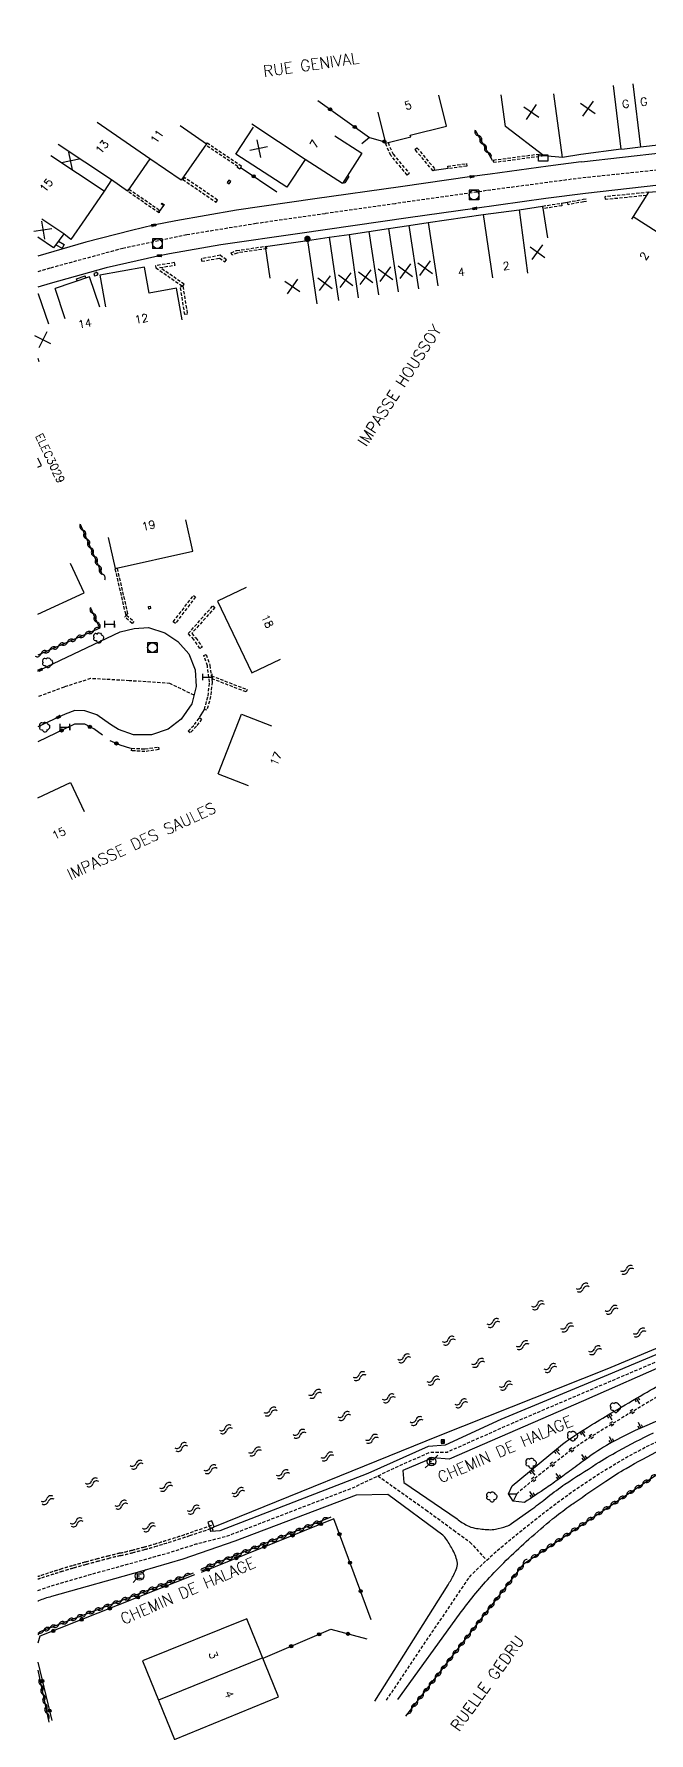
# Model space of a CAD drawing. Header units: millimetres. Extents: x 119599 to 135000, y 124063 to 131000.
# Drawn here: x 133999.4 to 134095.6, y 130214.2 to 130479.6 of the extents above; entities that cross this region are included whole.
import ezdxf
from ezdxf.enums import TextEntityAlignment as Align

# ---------------------------------------------------------------- set-up
doc = ezdxf.new("R2010")
doc.units = ezdxf.units.MM
doc.linetypes.add('DASHED', pattern=[0.75, 0.5, -0.25])
doc.layers.get('0').update_dxf_attribs({"linetype": 'CONTINUOUS'})
for name, color, linetype in [('W0001', 6, 'DASHED'), ('W0008', 7, 'CONTINUOUS'), ('W0100', 7, 'CONTINUOUS'), ('W0105', 7, 'CONTINUOUS'), ('W0112', 1, 'DASHED'), ('W0211', 2, 'CONTINUOUS'), ('W0220', 5, 'DASHED'), ('W0300', 7, 'CONTINUOUS'), ('W0310', 3, 'CONTINUOUS'), ('W0322', 7, 'CONTINUOUS'), ('W0330', 7, 'CONTINUOUS'), ('W0400', 7, 'CONTINUOUS'), ('W0420', 7, 'CONTINUOUS'), ('W0471', 7, 'CONTINUOUS'), ('W0500', 5, 'DASHED'), ('W0515', 5, 'CONTINUOUS'), ('W0984', 7, 'CONTINUOUS'), ('W0989', 7, 'CONTINUOUS'), ('W0991', 7, 'CONTINUOUS'), ('W1102', 7, 'CONTINUOUS'), ('W1471', 7, 'CONTINUOUS'), ('W1473', 7, 'CONTINUOUS'), ('W1474', 7, 'CONTINUOUS')]:
    doc.layers.add(name, color=color, linetype=linetype)
doc.styles.get("Standard").update_dxf_attribs({"font": 'romans.shx', "width": 0.85})

# ---------------------------------------------------------------- blocks, each defined once
blk = doc.blocks.new('t220o')
at = {"color": 0, "linetype": 'Continuous'}
for p, q in [((-0.25, 0.25), (0.25, 0.25)), ((-0.25, -0.25), (0.25, -0.25))]:
    blk.add_line(p, q, dxfattribs=at)
blk = doc.blocks.new('t310o')
at = {"color": 0, "linetype": 'Continuous'}
for centre, start, end in [((-0.5, 0.38), 216.8699, 323.1304), ((0.5, -0.37), 36.8699, 143.1303)]:
    blk.add_arc(centre, 0.625, start, end, dxfattribs=at)
blk = doc.blocks.new('t322o')
at = {"color": 0, "linetype": 'Continuous'}
for radius in [0.25, 0.15]:
    blk.add_circle((0, 0), radius, dxfattribs=at)
blk = doc.blocks.new('t500o')
at = {"color": 0, "linetype": 'Continuous'}
for centre, start, end in [((-0.5, 0.625), 216.8699, 323.1301), ((0.5, -0.125), 36.8699, 143.1301), ((0.5, -0.625), 36.8699, 143.1301), ((-0.5, 0.125), 216.8699, 323.1301)]:
    blk.add_arc(centre, 0.625, start, end, dxfattribs=at)
blk = doc.blocks.new('t211o')
at = {"color": 0, "linetype": 'Continuous'}
for p, q in [((-0.29, 0.5), (-0.29, 0)), ((0, 1), (0, 0)), ((0.29, 0.5), (0.29, 0))]:
    blk.add_line(p, q, dxfattribs=at)
blk = doc.blocks.new('T471')
for p, q in [((-0.333334, 0.333334), (-0.333334, -0.333334)), ((-0.333334, 0.333334), (0.333334, 0.333334)), ((-0.333334, 0), (0, 0)), ((0.500001, 0.500001), (1.000002, 1.000002)), ((-0.500001, -0.500001), (-1.000002, -1.000002)), ((-0.333334, -0.333334), (0.333334, -0.333334))]:
    blk.add_line(p, q)
blk.add_ellipse((0, 0), major_axis=(0.471405, 0.471405), ratio=1, start_param=5.4977871438, end_param=11.780972451)
blk = doc.blocks.new('T300')
for p, q in [((-0.8, 0.51), (-0.86, 0.34)), ((-0.86, 0.34), (-0.86, 0.17)), ((-0.86, 0.17), (-0.74, 0.06)), ((-0.69, 0.63), (-0.8, 0.51)), ((-0.8, -0.06), (-0.74, 0.06)), ((-0.74, 0.06), (-0.69, 0.11)), ((-0.57, 0.69), (-0.69, 0.63)), ((-0.46, 0.69), (-0.57, 0.69)), ((-0.29, 0.63), (-0.46, 0.69)), ((-0.29, 0.63), (-0.17, 0.74)), ((-0.23, 0.57), (-0.29, 0.63)), ((-0.17, 0.74), (-0.06, 0.8)), ((-0.06, 0.8), (0.06, 0.8)), ((0.06, 0.8), (0.23, 0.74)), ((0.23, 0.74), (0.34, 0.63)), ((0.34, 0.63), (0.4, 0.51)), ((0.46, 0.46), (0.34, 0.46)), ((0.4, 0.51), (0.4, 0.46)), ((0.57, 0.4), (0.46, 0.46)), ((0.57, 0.4), (0.69, 0.29)), ((0.69, 0.29), (0.74, 0.17)), ((0.74, 0.06), (0.69, -0.17)), ((0.74, 0.17), (0.74, 0.06)), ((-0.8, -0.17), (-0.8, -0.06)), ((-0.8, -0.23), (-0.8, -0.17)), ((-0.74, -0.34), (-0.8, -0.23)), ((-0.69, -0.4), (-0.74, -0.34)), ((-0.51, -0.46), (-0.69, -0.4)), ((-0.4, -0.46), (-0.51, -0.46)), ((-0.4, -0.46), (-0.34, -0.46)), ((-0.34, -0.46), (-0.34, -0.4)), ((-0.34, -0.51), (-0.34, -0.46)), ((-0.29, -0.63), (-0.34, -0.51)), ((-0.17, -0.74), (-0.29, -0.63)), ((-0.06, -0.8), (-0.17, -0.74)), ((0.06, -0.8), (-0.06, -0.8)), ((0.17, -0.74), (0.06, -0.8)), ((0.23, -0.69), (0.17, -0.74)), ((0.29, -0.46), (0.23, -0.46)), ((0.29, -0.63), (0.23, -0.69)), ((0.46, -0.4), (0.29, -0.46)), ((0.34, -0.51), (0.29, -0.63)), ((0.34, -0.51), (0.34, -0.46)), ((0.57, -0.34), (0.46, -0.4)), ((0.63, -0.29), (0.57, -0.34)), ((0.69, -0.17), (0.63, -0.29))]:
    blk.add_line(p, q)
blk = doc.blocks.new('t330o')
at = {"color": 0, "linetype": 'Continuous'}
for p, q in [((0.25, -0.25), (-0.25, 0.25)), ((-0.25, -0.25), (0.25, 0.25)), ((-0.25, 0.25), (-0.25, -0.25)), ((0.25, 0.25), (-0.25, 0.25)), ((0.25, -0.25), (0.25, 0.25)), ((-0.25, -0.25), (0.25, -0.25)), ((-0.25, -0.25), (-0.25, -0.25))]:
    blk.add_line(p, q, dxfattribs=at)
blk = doc.blocks.new('t991o')
at = {"color": 0, "linetype": 'Continuous'}
for p, q in [((-1, 1), (1, -1)), ((-1, -1), (1, 1))]:
    blk.add_line(p, q, dxfattribs=at)
blk = doc.blocks.new('T400')
for p, q in [((-0.15, 0.3), (0.15, 0.3)), ((-0.15, -0.25), (-0.15, 0.3)), ((-0.15, 0.15), (0.15, 0.15)), ((-0.15, 0), (0.15, 0)), ((0.15, 0.3), (0.15, -0.25)), ((-0.15, -0.15), (0.15, -0.15)), ((-0.15, -0.25), (-0.15, -0.3)), ((-0.15, -0.3), (0.15, -0.3)), ((0.15, -0.3), (0.15, -0.25))]:
    blk.add_line(p, q)
blk = doc.blocks.new('T420')
for p, q in [((0.75, 0.75), (-0.75, 0.75)), ((-0.75, 0.75), (-0.75, -0.75)), ((0.75, 0.75), (0.75, -0.75)), ((0.75, -0.75), (-0.75, -0.75))]:
    blk.add_line(p, q)
blk.add_ellipse((0, 0), major_axis=(-0.53, 0.53), ratio=1, start_param=3.926991, end_param=10.210176)
blk = doc.blocks.new('T1474')
at = {"color": 0, "linetype": 'Continuous', "flags": 128}
for points in [[(-0.75, -0.5), (-0.75, 0.5)], [(-0.75, 0), (0.75, 0)], [(0.75, 0), (0.75, -0.5), (0.75, 0.5)]]:
    blk.add_lwpolyline(points, dxfattribs=at)
blk = doc.blocks.new('T1471')
at = {"color": 0, "linetype": 'Continuous', "flags": 128}
blk.add_lwpolyline([(-0.75, -0.5), (-0.75, 0.5), (0.75, 0.5), (0.75, -0.5), (-0.75, -0.5)], dxfattribs=at)
blk = doc.blocks.new('T1473')
at = {"color": 0, "linetype": 'Continuous', "const_width": 0.5, "flags": 128}
blk.add_lwpolyline([(-0.25, 0, 1), (0.25, 0, 1)], format="xyb", close=True, dxfattribs=at)

msp = doc.modelspace()

# ---------------------------------------------------------------- linework, layer by layer
at = {"layer": 'W0001'}
for points in [[(134112.87, 130458.2), (134107.34, 130459.47), (134084.92, 130457.12)], [(134084.92, 130457.12), (134070.13, 130455.15), (134055.85, 130453.11), (134044.91, 130451.55), (134034.12, 130450), (134023.28, 130448.24), (134013.31, 130446.13), (134001.9, 130443.04), (134000, 130442.49)], [(134024.43, 130376.32), (134020.66, 130378.16), (134014.3, 130378.59), (134008.24, 130378.93), (134004.1, 130377.6), (134000, 130376.07)], [(134053.17, 130254.37), (134060.66, 130249.07), (134065.02, 130245.88), (134067.56, 130244.02), (134070.17, 130241.19)]]:
    msp.add_lwpolyline(points, dxfattribs=at)
at = {"layer": 'W0001', "flags": 128}
for points in [[(134000, 130236.46), (134001.8, 130237.1), (134007.98, 130238.9), (134020.49, 130242.37), (134024.75, 130243.73), (134029.67, 130245), (134049.33, 130252.55), (134056.71, 130256.05), (134061.42, 130258.1), (134064.01, 130258.1), (134074.36, 130262.69), (134089.65, 130269.21), (134099.15, 130273.26), (134112.54, 130278.65), (134138.39, 130290.18), (134148.36, 130294.6), (134160.3, 130299.98), (134162.76, 130301.09)], [(134054.49, 130219.31), (134059.3, 130226.48), (134065.06, 130234.98), (134067.72, 130238.88), (134071.67, 130242.6), (134076.18, 130246.29), (134080.57, 130249.73), (134084.06, 130252.26), (134088.06, 130254.9), (134091.99, 130257.26), (134095.81, 130259.28), (134100.41, 130261.4), (134106.38, 130264.05), (134113.17, 130266.85), (134124.29, 130271.54), (134157.32, 130285.83), (134175.95, 130293.73), (134187.53, 130298.7)]]:
    msp.add_lwpolyline(points, dxfattribs=at)
at = {"layer": 'W0008'}
for points in [[(134107.84, 130515.54), (134111.93, 130500.53), (134117.43, 130480.2), (134119.4, 130472.84), (134120.57, 130468.48, -0.069566), (134120.64, 130467.91, -0.040569), (134120.54, 130466.94, -0.050897), (134120.39, 130466.38, -0.027043), (134119.93, 130465.4, -0.053846), (134119.12, 130464.22, -0.100693), (134118.52, 130463.74, -0.042338), (134117.73, 130463.43, -0.045539), (134116.95, 130463.26), (134104.2, 130461.81), (134085.01, 130459.6)], [(134056.3, 130219.46), (134065.92, 130232.76, -0.030012), (134070.62, 130238.48, -0.025828), (134076.77, 130244.49, -0.009024), (134080.48, 130247.64, -0.013724), (134083.02, 130249.59, -0.007063), (134083.83, 130250.16, -0.00116), (134088.81, 130253.57, -0.019375), (134091.96, 130255.54, -0.011927), (134097.26, 130258.41, -0.002785), (134103.26, 130261.19, -0.007291), (134106.92, 130262.79, -0.000012), (134113.32, 130265.47, -0.000599), (134113.45, 130265.52), (134125.57, 130270.58), (134158.3, 130284.84), (134188.06, 130297.4)], [(134099.03, 130272.11), (134085.31, 130266.09), (134064.31, 130256.97), (134061.76, 130257.2), (134057.06, 130255.2), (134057.22, 130253.32), (134065.54, 130247.65, 0.051901), (134067.1, 130246.63, 0.076361), (134068.31, 130246.22, 0.029611), (134070.51, 130245.97, 0.062784), (134071.55, 130246.05, 0.034338), (134073.27, 130246.51, 0.070914), (134074.04, 130246.91), (134077.09, 130249.08, 0.014181), (134079.4, 130250.82, -0.012139), (134082.09, 130252.86, -0.01323), (134082.38, 130253.06, -0.0008), (134087.31, 130256.23, -0.017432), (134090.76, 130258.27, -0.011321), (134096.24, 130261.11, 0.016525)]]:
    msp.add_lwpolyline(points, format="xyb", dxfattribs=at)
for points in [[(134084.92, 130459.63), (134079.76, 130458.97), (134070.7, 130457.75), (134067.85, 130457.34), (134056.72, 130455.75), (134043.3, 130453.85), (134031.05, 130452.09), (134021.6, 130450.45), (134018.1, 130449.74), (134014.62, 130448.93), (134007.53, 130447.1), (134000, 130444.92)], [(134085.61, 130454.7), (134079.4, 130453.93), (134068.32, 130452.37), (134057.92, 130450.88), (134040.97, 130448.45), (134028.6, 130446.67), (134020.6, 130445.28), (134018.77, 130444.92), (134010.68, 130443.07), (134001.94, 130440.62), (134000, 130440.06)], [(134000, 130380.09), (134000.39, 130380.28), (134012.88, 130386.24), (134015.06, 130386.77), (134017.32, 130386.88), (134019.88, 130386.09), (134021.88, 130384.71), (134023.61, 130382.77), (134024.6, 130380.31), (134024.76, 130377.68), (134024.09, 130374.96), (134022.42, 130372.59), (134020.36, 130371.04), (134017.76, 130370.12), (134014.98, 130370.14), (134012.61, 130370.96), (134011.38, 130371.75), (134009.24, 130373.24), (134007.34, 130373.89), (134005.79, 130373.94), (134004.25, 130373.39), (134003.23, 130372.91), (134000, 130371.41)]]:
    msp.add_lwpolyline(points, dxfattribs=at)
at = {"layer": 'W0008', "flags": 128}
for points in [[(134098.49, 130441.36), (134106.43, 130453.88, 0.321103), (134106.42, 130453.97, -0.127347), (134106.35, 130454.14, -0.180481), (134106.41, 130454.48, 0.313407), (134106.4, 130454.69), (134105.23, 130456.16, 0.062106), (134105.03, 130456.35, 0.038834), (134104.65, 130456.6, 0.058315), (134104.23, 130456.76, 0.094344), (134103.95, 130456.78), (134092.49, 130455.47), (134085.61, 130454.7)], [(134052.68, 130219.16), (134064.15, 130237.36, 0.023216), (134065.03, 130238.92, 0.034351), (134065.5, 130240.03, 0.143886), (134065.55, 130241, 0.064982), (134064.78, 130242.98, 0.027248), (134063.75, 130244.65, 0.081767), (134063.29, 130245.13), (134054.7, 130251.47), (134049.79, 130251.38), (134030.81, 130244.17), (134022.68, 130241.37), (134016.27, 130239.51), (134002.14, 130235.51, 0.051371), (134000.11, 130234.83, 0.004707), (134000, 130234.78)]]:
    msp.add_lwpolyline(points, format="xyb", dxfattribs=at)
msp.add_lwpolyline([(134027.07, 130245.73), (134028.53, 130245.83), (134051.65, 130254.8), (134061.07, 130259.01), (134063.72, 130259.23), (134072.44, 130263.23), (134089.23, 130270.23), (134105.09, 130276.87), (134120.73, 130283.62), (134136.17, 130290.72), (134162.13, 130302.29)], dxfattribs=at)
msp.add_lwpolyline([(134026.95, 130246.13), (134027.55, 130246.35), (134027.19, 130247.35), (134026.59, 130247.13)], close=True, dxfattribs=at)
at = {"layer": 'W0100'}
for p, q in [((134073.1, 130465.15), (134072.41, 130470.1)), ((134017.38, 130439.13), (134016.66, 130443.18)), ((134004.29, 130435.14), (134002.69, 130439.88)), ((134021.67, 130439.9), (134017.38, 130439.13)), ((134022.55, 130434.98), (134021.67, 130439.9)), ((134000.56, 130412.2), (134000, 130413.38)), ((134000, 130411.93), (134000.56, 130412.2)), ((134028.21, 130364.05), (134032.87, 130362.23))]:
    msp.add_line(p, q, dxfattribs=at)
for points in [[(134053.15, 130467.41), (134054.36, 130462.56), (134058.29, 130463.54), (134058.21, 130463.83), (134063.87, 130465.21), (134062.69, 130470.07)], [(134022.24, 130465.32), (134026.35, 130462.48), (134022.42, 130456.78), (134017.51, 130460.14), (134014.01, 130455.07), (134011.52, 130456.82), (134010.36, 130455.07), (134007.38, 130450.74), (134005.18, 130447.51), (134004.08, 130448.39), (134002.46, 130446.21), (134000, 130447.89)], [(134096.86, 130467.28), (134097.45, 130462.31), (134094.21, 130461.93), (134091.29, 130461.57)], [(134046.43, 130463.71), (134050.64, 130461.01), (134047.61, 130456.29), (134041.78, 130460.03), (134038.91, 130455.69), (134030.98, 130460.87), (134033.72, 130465.06)], [(134091.2, 130461.64), (134084.89, 130460.81), (134082.01, 130460.31), (134079.13, 130460.57), (134073.1, 130465.15)], [(134092.84, 130450.68), (134095.53, 130454.9), (134095.53, 130454.9), (134099.01, 130455.21), (134104.22, 130455.2), (134104.21, 130454.98), (134105.13, 130453.83), (134105.34, 130453.72), (134100.58, 130446.27), (134097.9, 130442.08), (134097.9, 130442.08)], [(134036.31, 130441.46), (134035.58, 130446.41), (134042.18, 130447.38), (134045.57, 130447.88), (134048.67, 130448.32), (134051.77, 130448.78), (134054.83, 130449.24), (134057.99, 130449.72), (134061.02, 130450.18), (134069.63, 130451.45), (134075.25, 130452.18), (134078.91, 130452.74), (134079.66, 130447.79)], [(134009.67, 130436.96), (134008.07, 130441.7), (134002.69, 130439.88)], [(134016.66, 130443.18), (134009.69, 130441.94), (134010.57, 130437.01)], [(134001.71, 130434.27), (134000.09, 130439), (134000, 130438.97)], [(134010.98, 130400.98), (134012.08, 130396.1), (134024.22, 130398.85), (134023.12, 130403.72)], [(134000, 130388.97), (134007.24, 130392.34), (134005.12, 130396.88)], [(134032.57, 130393.16), (134028.07, 130391), (134033.44, 130379.8), (134037.95, 130381.97)], [(134028.21, 130364.05), (134031.86, 130373.36), (134036.51, 130371.54)], [(134000, 130360.29), (134005.1, 130362.69), (134007.23, 130358.17)], [(134021.36, 130213.2), (134037.65, 130219.83), (134032.68, 130232.03), (134016.38, 130225.48), (134021.36, 130213.2)]]:
    msp.add_lwpolyline(points, dxfattribs=at)
at = {"layer": 'W0105'}
for p, q in [((134048.63, 130457.35), (134047.98, 130456.35)), ((134048.39, 130457.51), (134048.63, 130457.35)), ((134064.14, 130458.59), (134061.95, 130458.29)), ((134047.75, 130456.5), (134047.98, 130456.35)), ((134019.63, 130452.84), (134018.99, 130451.87)), ((134081.87, 130453.2), (134082.82, 130453.35)), ((134002.82, 130446.7), (134003.78, 130446.16)), ((134003.23, 130447.25), (134004.11, 130446.75)), ((134004.11, 130446.75), (134003.78, 130446.16)), ((134006.03, 130441.38), (134007.39, 130441.83)), ((134006.14, 130441.05), (134006.03, 130441.38)), ((134007.5, 130441.51), (134007.39, 130441.83)), ((134025.3, 130372.83), (134026.05, 130374.12))]:
    msp.add_line(p, q, dxfattribs=at)
at = {"layer": 'W0112'}
for p, q in [((134055.19, 130460.65), (134054.35, 130462.56)), ((134054.75, 130462.65), (134055.53, 130460.86)), ((134031.27, 130458.91), (134026.23, 130462.29)), ((134057.75, 130457.59), (134055.19, 130460.65)), ((134058.96, 130461.59), (134059.27, 130461.85)), ((134061.79, 130458.25), (134058.96, 130461.59)), ((134071.21, 130459.93), (134078.68, 130460.91)), ((134071.27, 130459.53), (134071.21, 130459.93)), ((134079.13, 130460.57), (134071.27, 130459.53)), ((134064.14, 130458.59), (134064.08, 130458.98)), ((134067.06, 130458.99), (134064.14, 130458.59)), ((134018.97, 130451.66), (134014.01, 130455.06)), ((134022.66, 130456.89), (134027.88, 130453.36)), ((134030.19, 130456.57), (134029.86, 130456.8)), ((134029.92, 130456.2), (134030.19, 130456.57)), ((134019.63, 130452.84), (134019.3, 130453.07)), ((134019.73, 130452.99), (134019.63, 130452.84)), ((134027.88, 130453.36), (134028.1, 130453.69)), ((134078.91, 130452.74), (134081.86, 130453.2)), ((134081.86, 130453.2), (134081.93, 130452.8)), ((134082.81, 130453.35), (134085.28, 130453.81)), ((134085.28, 130453.81), (134085.72, 130453.87)), ((134085.78, 130453.47), (134085.34, 130453.41)), ((134018.99, 130451.87), (134018.97, 130451.66)), ((134028.52, 130445.05), (134025.54, 130444.5)), ((134029.48, 130444.33), (134028.52, 130445.05)), ((134030.22, 130445.45), (134031.06, 130445.8)), ((134031.06, 130445.8), (134035.69, 130446.47)), ((134009.06, 130442.31), (134008.75, 130442.23)), ((134009.14, 130442.4), (134009.06, 130442.31)), ((134018.44, 130443.09), (134022.67, 130440.21)), ((134022.67, 130440.21), (134023.38, 130435.84)), ((134023.38, 130435.84), (134022.98, 130435.78)), ((134012.06, 130396.06), (134013.7, 130388.96)), ((134024.66, 130391.68), (134021.5, 130387.55)), ((134013.6, 130388.55), (134013.86, 130388.85)), ((134014.76, 130387.54), (134013.6, 130388.55)), ((134013.7, 130388.96), (134014.08, 130389.05)), ((134017.37, 130389.79), (134017.28, 130390.18)), ((134017.63, 130389.85), (134017.37, 130389.79)), ((134023.51, 130385.95), (134027.38, 130390.31)), ((134021.5, 130387.55), (134021.18, 130387.8)), ((134026.51, 130380.92), (134025.95, 130382.54)), ((134027.11, 130379.38), (134032.72, 130377.21)), ((134032.58, 130376.83), (134027.16, 130378.92)), ((134032.72, 130377.21), (134032.58, 130376.83)), ((134024.48, 130371.74), (134025.29, 130372.83)), ((134023.5, 130370.72), (134024.48, 130371.74)), ((134014.68, 130368.06), (134016.73, 130367.93)), ((134016.73, 130367.93), (134018.84, 130368.23))]:
    msp.add_line(p, q, dxfattribs=at)
for points in [[(134026.35, 130462.48), (134026.45, 130462.63), (134031.8, 130459.05), (134031.72, 130458.9)], [(134055.53, 130460.86), (134058.05, 130457.85), (134057.75, 130457.59)], [(134059.27, 130461.85), (134062.09, 130458.5), (134061.79, 130458.25)], [(134028.1, 130453.69), (134022.88, 130457.22), (134022.66, 130456.89)], [(134031.58, 130458.51), (134031.19, 130458.76), (134031.27, 130458.91)], [(134031.72, 130458.9), (134031.8, 130458.85), (134031.58, 130458.51)], [(134064.08, 130458.98), (134067, 130459.39), (134067.06, 130458.99)], [(134014.01, 130455.06), (134014.24, 130455.39), (134018.62, 130452.39)], [(134029.86, 130456.8), (134029.6, 130456.43), (134029.92, 130456.2)], [(134095.53, 130454.9), (134088.64, 130454.2), (134088.68, 130453.8), (134095.25, 130454.47)], [(134018.62, 130452.39), (134018.88, 130452.23), (134018.99, 130451.87)], [(134019.3, 130453.07), (134019.4, 130453.22), (134019.73, 130452.99)], [(134081.93, 130452.8), (134078.98, 130452.34), (134078.91, 130452.74)], [(134085.34, 130453.41), (134082.89, 130452.96), (134082.81, 130453.35)], [(134025.54, 130444.5), (134025.62, 130444.11), (134028.42, 130444.62)], [(134028.42, 130444.62), (134029.24, 130444.01), (134029.48, 130444.33)], [(134031.16, 130445.41), (134030.37, 130445.08), (134030.22, 130445.45)], [(134035.69, 130446.47), (134035.75, 130446.07), (134031.16, 130445.41)], [(134008.75, 130442.23), (134008.85, 130441.84), (134009.28, 130441.95)], [(134009.28, 130441.95), (134009.44, 130442.14), (134009.14, 130442.4)], [(134021.39, 130443.91), (134018.37, 130443.43), (134018.44, 130443.09)], [(134019.08, 130443.13), (134021.45, 130443.51), (134021.39, 130443.91)], [(134022.67, 130440.21), (134022.89, 130440.54), (134019.08, 130443.13)], [(134022.98, 130435.78), (134022.28, 130440.15), (134022.67, 130440.21)], [(134014.08, 130389.05), (134012.45, 130396.15), (134012.06, 130396.06)], [(134021.18, 130387.8), (134024.34, 130391.92), (134024.66, 130391.68)], [(134013.86, 130388.85), (134015.02, 130387.84), (134014.76, 130387.54)], [(134017.28, 130390.18), (134017.54, 130390.24), (134017.63, 130389.85)], [(134027.38, 130390.31), (134027.68, 130390.05), (134024.05, 130385.96), (134024.71, 130385.27)], [(134025.34, 130383.62), (134024.4, 130385.01), (134023.51, 130385.95)], [(134024.71, 130385.27), (134025.67, 130383.84), (134025.34, 130383.62)], [(134025.95, 130382.54), (134026.33, 130382.67), (134026.9, 130381.01), (134027.23, 130378.38), (134027.02, 130376.13)], [(134026.05, 130374.12), (134026.62, 130376.2), (134026.83, 130378.37), (134026.51, 130380.92)], [(134027.02, 130376.13), (134026.44, 130374.01), (134026.05, 130374.12)], [(134025.29, 130372.83), (134025.61, 130372.59), (134024.79, 130371.48)], [(134024.79, 130371.48), (134023.79, 130370.44), (134023.5, 130370.72)], [(134016.75, 130367.52), (134014.66, 130367.66), (134014.68, 130368.06)], [(134018.84, 130368.23), (134018.9, 130367.83), (134016.75, 130367.52)]]:
    msp.add_lwpolyline(points, dxfattribs=at)
msp.add_lwpolyline([(134000, 130238.21, -0.000522), (134000.44, 130238.36, -0.002639), (134002.49, 130239.03, -0.003878), (134003.89, 130239.47, -0.003959), (134005.52, 130239.95, -0.003214), (134007.54, 130240.51, -0.001853), (134009.48, 130241.04, -0.00211), (134011.2, 130241.49, -0.004655), (134012.93, 130241.91, 0.004286), (134014.8, 130242.37, 0.003875), (134016.69, 130242.87, 0.004828), (134018.19, 130243.29, 0.004231), (134018.29, 130243.32, 0.000122), (134021.89, 130244.44, 0.004581), (134023.74, 130245.04), (134026.87, 130246.09), (134027.01, 130245.72), (134027.39, 130245.86), (134027.11, 130246.6), (134023.62, 130245.42, -0.004579), (134021.77, 130244.82, -0.000122), (134018.17, 130243.71, -0.004231), (134018.08, 130243.68, -0.004828), (134016.58, 130243.25, -0.003875), (134014.71, 130242.76, -0.004286), (134012.83, 130242.3, 0.004655), (134011.1, 130241.87, 0.00211), (134009.38, 130241.43, 0.001853), (134007.43, 130240.9, 0.003214), (134005.41, 130240.33, 0.003959), (134003.77, 130239.85, 0.003878), (134002.37, 130239.41, 0.002639), (134000.31, 130238.74, 0.000371), (134000, 130238.63)], format="xyb", dxfattribs=at)
at = {"layer": 'W0211'}
msp.add_lwpolyline([(134100.3, 130264.38, -0.010069), (134095.56, 130262.42, 0.022251), (134089.8, 130259.63, 0.033818), (134086.24, 130257.38, 0.001416), (134083.67, 130255.5, -0.001709), (134081.55, 130253.95, -0.007742), (134079.53, 130252.52, -0.004617), (134076.08, 130250.22), (134074.31, 130250.42), (134073.57, 130251.56), (134074.14, 130252.81), (134081.39, 130258.83, -0.028438), (134086.58, 130262.36, -0.002003), (134090.03, 130264.41, -0.001466), (134094.75, 130267.18, -0.02783), (134102.99, 130271.37, -0.020423)], format="xyb", dxfattribs=at)
at = {"layer": 'W0211', "flags": 128}
msp.add_lwpolyline([(134073.57, 130251.56), (134074.89, 130251.59), (134074.31, 130250.42)], dxfattribs=at)
at = {"layer": 'W0220', "flags": 128}
msp.add_lwpolyline([(134164.33, 130297.52), (134142.54, 130287.89), (134115.17, 130275.08, 0.018921), (134103.54, 130270.19, 0.025661), (134095.33, 130265.83, 0.001087), (134090.86, 130263.15, 0.001471), (134087.57, 130261.15, 0.024208), (134082.27, 130257.55, 0.016355), (134074.89, 130251.59)], format="xyb", dxfattribs=at)
at = {"layer": 'W0310'}
for p, q in [((134068.36, 130464.6), (134071.04, 130459.92)), ((134006.62, 130403.03), (134010.08, 130395.17)), ((134009.67, 130386.82), (134008.27, 130389.91)), ((134009.67, 130386.82), (134000, 130382.6))]:
    msp.add_line(p, q, dxfattribs=at)
at = {"layer": 'W0310', "flags": 128}
for points in [[(134057.53, 130216.82), (134076.05, 130240.7), (134099.1, 130256.16), (134120.14, 130265.97), (134179.79, 130292.2), (134188.44, 130295.95)], [(134045.83, 130247.94), (134025.51, 130239.78)], [(134024.29, 130239.19), (134000.29, 130230.01), (134000, 130229.56)], [(134000, 130224.04), (134001.71, 130215.92)]]:
    msp.add_lwpolyline(points, dxfattribs=at)
at = {"layer": 'W0322'}
for p, q in [((134051.87, 130463.43), (134054.26, 130462.8)), ((134031.78, 130458.71), (134037.36, 130454.95))]:
    msp.add_line(p, q, dxfattribs=at)
for points in [[(134043.76, 130469.23), (134051.87, 130463.43), (134050.63, 130462.49)], [(134010.11, 130370.09), (134008.74, 130371.05), (134007.34, 130371.81), (134005.74, 130371.8), (134000, 130369.07)], [(134014.52, 130368), (134012.88, 130368.53), (134011.33, 130369.22)]]:
    msp.add_lwpolyline(points, dxfattribs=at)
at = {"layer": 'W0322', "flags": 128}
for points in [[(134052.12, 130231.9), (134046.25, 130247.66), (134025.51, 130239.28)], [(134024.49, 130238.92), (134000.33, 130229.32), (134000, 130228.25)], [(134035.25, 130225.9), (134045.83, 130230.4), (134051.44, 130228.9)], [(134000, 130225.25), (134002.18, 130216.14)]]:
    msp.add_lwpolyline(points, dxfattribs=at)
at = {"layer": 'W0515', "flags": 128}
msp.add_lwpolyline([(134027.69, 130246.45), (134062.65, 130260.61), (134089.01, 130271.11), (134104.23, 130277.45), (134136.43, 130291.64), (134161.7, 130303)], dxfattribs=at)
at = {"layer": 'W1102'}
for p, q in [((134091.2, 130461.64), (134090.01, 130471.57)), ((134082.01, 130460.31), (134080.69, 130470.3)), ((134017.51, 130460.14), (134009.28, 130465.82)), ((134041.78, 130460.03), (134033.44, 130465.55)), ((134010.36, 130455.07), (134002.02, 130460.59)), ((134011.52, 130456.82), (134003.18, 130462.34)), ((134075.25, 130452.18), (134076.54, 130442.27)), ((134004.08, 130448.39), (134000.6, 130450.69)), ((134057.99, 130449.72), (134059.49, 130439.83)), ((134061.02, 130450.18), (134062.54, 130440.3)), ((134069.63, 130451.45), (134071.08, 130441.55)), ((134042.18, 130447.38), (134043.63, 130437.49)), ((134045.57, 130447.88), (134047.03, 130437.99)), ((134048.67, 130448.32), (134050.08, 130438.42)), ((134051.77, 130448.78), (134053.24, 130438.89)), ((134054.83, 130449.24), (134056.32, 130439.35)), ((134000, 130428.98), (134000.18, 130428.46))]:
    msp.add_line(p, q, dxfattribs=at)
at = {"layer": 'W1102', "flags": 128}
for points in [[(134093.01, 130471.86), (134094.21, 130461.93)], [(134100.58, 130446.27), (134093.08, 130451.06)], [(134035.16, 130225.93), (134018.87, 130219.34)]]:
    msp.add_lwpolyline(points, dxfattribs=at)

# ---------------------------------------------------------------- block references
at = {"layer": 'W0211'}
for p, rotation in [((134093.59, 130266.5), 210.2657948217201), ((134089.28, 130263.97), 210.6185774583343), ((134085.01, 130261.38), 212.9034292796109), ((134094.26, 130261.84), 24.39664441142341), ((134080.95, 130258.46), 219.6687807112341), ((134089.78, 130259.62), 28.40060840760192), ((134085.59, 130256.91), 36.19547600682182), ((134077.1, 130255.27), 219.6687807112277), ((134081.56, 130253.95), 36.04762418270531), ((134077.44, 130251.12), 33.62855913961366)]:
    msp.add_blockref('t211o', p, dxfattribs=dict(at, rotation=rotation))
at = {"layer": 'W0220'}
for p, rotation in [((134092.94, 130264.4), 211.0060023359162), ((134086.53, 130260.5), 212.5206262472063), ((134089.73, 130262.47), 211.2380146790179), ((134083.43, 130258.4), 215.7640252830346), ((134080.44, 130256.14), 217.9201531787713), ((134077.51, 130253.8), 219.4015325558578)]:
    msp.add_blockref('t220o', p, dxfattribs=dict(at, rotation=rotation))
at = {"layer": 'W0300'}
for p in [(134009.55, 130385.26), (134001.57, 130381.38), (134001.11, 130371.34), (134090.36, 130265.04), (134083.64, 130260.57), (134077.16, 130256.33), (134071.02, 130251.08)]:
    msp.add_blockref('T300', p, dxfattribs=at)
at = {"layer": 'W0310'}
for p, rotation in [((134068.86, 130463.73), 299.8095121025547), ((134069.61, 130462.43), 299.8095121025547), ((134070.35, 130461.12), 299.8095121025547), ((134007.02, 130402.12), 293.7884900400633), ((134007.63, 130400.74), 293.7884900400633), ((134008.23, 130399.37), 293.7884900400633), ((134008.84, 130398), 293.7884900400633), ((134009.45, 130396.62), 293.7884900400633), ((134010.05, 130395.25), 293.7884900400633), ((134008.64, 130389.1), 114.2092784982966), ((134009.26, 130387.73), 114.2092784982966), ((134006, 130385.22), 203.5764268570425), ((134007.38, 130385.82), 203.5764268570425), ((134008.75, 130386.42), 203.5764268570425), ((134000.5, 130382.82), 203.5764268570425), ((134001.88, 130383.42), 203.5764268570425), ((134003.25, 130384.02), 203.5764268570425), ((134004.62, 130384.62), 203.5764268570425), ((134093.31, 130252.27), 33.83283231577409), ((134094.56, 130253.11), 33.83283231577409), ((134095.8, 130253.94), 33.83283231577409), ((134089.57, 130249.77), 33.83283231577409), ((134090.82, 130250.6), 33.83283231577409), ((134092.06, 130251.44), 33.83283231577409), ((134044.44, 130247.38), 201.8857836883262), ((134085.83, 130247.26), 33.83283231577409), ((134087.08, 130248.1), 33.83283231577409), ((134088.33, 130248.93), 33.83283231577409), ((134037.48, 130244.58), 201.8857836883262), ((134038.87, 130245.14), 201.8857836883262), ((134040.26, 130245.7), 201.8857836883262), ((134041.65, 130246.26), 201.8857836883262), ((134043.04, 130246.82), 201.8857836883262), ((134082.1, 130244.76), 33.83283231577409), ((134083.34, 130245.59), 33.83283231577409), ((134084.59, 130246.43), 33.83283231577409), ((134030.52, 130241.79), 201.8857836883262), ((134031.91, 130242.35), 201.8857836883262), ((134033.3, 130242.91), 201.8857836883262), ((134034.69, 130243.47), 201.8857836883262), ((134036.08, 130244.02), 201.8857836883262), ((134078.36, 130242.25), 33.83283231577409), ((134079.6, 130243.09), 33.83283231577409), ((134080.85, 130243.92), 33.83283231577409), ((134026.34, 130240.11), 201.8857836883262), ((134027.73, 130240.67), 201.8857836883262), ((134029.13, 130241.23), 201.8857836883262), ((134074.99, 130239.35), 52.21236067118323), ((134075.91, 130240.53), 52.21236067118323), ((134077.11, 130241.42), 33.83283231577409), ((134017.29, 130236.52), 200.9296313979221), ((134018.69, 130237.05), 200.9296313979221), ((134020.09, 130237.59), 200.9296313979221), ((134021.49, 130238.12), 200.9296313979221), ((134022.89, 130238.66), 200.9296313979221), ((134073.16, 130236.97), 52.21236067118323), ((134074.08, 130238.16), 52.21236067118323), ((134010.28, 130233.84), 200.9296313979221), ((134011.68, 130234.37), 200.9296313979221), ((134013.08, 130234.91), 200.9296313979221), ((134014.48, 130235.44), 200.9296313979221), ((134015.88, 130235.98), 200.9296313979221), ((134070.4, 130233.42), 52.21236067118323), ((134071.32, 130234.6), 52.21236067118323), ((134072.24, 130235.79), 52.21236067118323), ((134003.28, 130231.16), 200.9296313979221), ((134004.68, 130231.69), 200.9296313979221), ((134006.08, 130232.23), 200.9296313979221), ((134007.48, 130232.76), 200.9296313979221), ((134008.88, 130233.3), 200.9296313979221), ((134068.56, 130231.05), 52.21236067118323), ((134069.48, 130232.23), 52.21236067118323), ((134000.94, 130230.26), 200.9296313979221), ((134001.87, 130230.62), 200.9296313979221), ((134066.72, 130228.68), 52.21236067118323), ((134067.64, 130229.86), 52.21236067118323), ((134064.88, 130226.31), 52.21236067118323), ((134065.8, 130227.49), 52.21236067118323), ((134062.13, 130222.75), 52.21236067118323), ((134063.05, 130223.93), 52.21236067118323), ((134063.97, 130225.12), 52.21236067118323), ((134000.49, 130221.69), 281.9063975349705), ((134000.8, 130220.23), 281.9063975349705), ((134060.29, 130220.38), 52.21236067118323), ((134061.21, 130221.56), 52.21236067118323), ((134001.11, 130218.76), 281.9063975349705), ((134058.45, 130218.01), 52.21236067118323), ((134059.37, 130219.19), 52.21236067118323), ((134001.42, 130217.29), 281.9063975349705)]:
    msp.add_blockref('t310o', p, dxfattribs=dict(at, rotation=rotation))
at = {"layer": 'W0322'}
for p, rotation in [((134045.69, 130467.85), 324.4323302500535), ((134049.55, 130465.09), 324.4323302500535), ((134054.17, 130462.83), 345.3860179035393), ((134033.75, 130457.39), 326.0056499714339), ((134003.71, 130370.83), 205.4203524473174), ((134008.13, 130371.38), 151.449928112687), ((134012.29, 130368.79), 155.8660854613266), ((134039.82, 130245.07), 202.003710381205), ((134044.23, 130246.85), 202.003710381205), ((134047.15, 130245.26), 110.4158593485567), ((134035.42, 130243.29), 202.003710381205), ((134026.61, 130239.73), 202.003710381205), ((134031.02, 130241.51), 202.003710381205), ((134048.8, 130240.81), 110.4158593485567), ((134020.08, 130237.16), 201.6629217861718), ((134015.66, 130235.41), 201.6629217861718), ((134050.46, 130236.36), 110.4158593485567), ((134006.83, 130231.9), 201.6629217861718), ((134011.25, 130233.66), 201.6629217861718), ((134002.42, 130230.15), 201.6629217861718), ((134043.99, 130229.62), 23.05934711440836), ((134048.49, 130229.69), 345.0128169488922), ((134039.62, 130227.76), 23.05934711440836), ((134000.71, 130222.31), 283.4739838227758), ((134001.81, 130217.69), 283.4739838227758)]:
    msp.add_blockref('t322o', p, dxfattribs=dict(at, rotation=rotation))
at = {"layer": 'W0330'}
msp.add_blockref('t330o', (134063.3, 130259.74), dxfattribs=at)
at = {"layer": 'W0400'}
for p, rotation in [((134067.85, 130457.34), 278.0824092728495), ((134068.32, 130452.37), 98.02045322067342), ((134018.1, 130449.74), 281.4341513954924), ((134019.03, 130445), 90), ((134000.39, 130380.28), 115.1934695229399), ((134003.23, 130372.91), 114.817235857776)]:
    msp.add_blockref('T400', p, dxfattribs=dict(at, rotation=rotation))
at = {"layer": 'W0420'}
for p in [(134068.18, 130454.48), (134018.69, 130446.88), (134017.92, 130383.77)]:
    msp.add_blockref('T420', p, dxfattribs=at)
at = {"layer": 'W0471'}
for p in [(134061.55, 130256.62), (134015.88, 130238.73)]:
    msp.add_blockref('T471', p, dxfattribs=at)
at = {"layer": 'W0500'}
for p, rotation in [((134092.13, 130286.56), 21.65532763211806), ((134085.16, 130283.79), 21.65532763211806), ((134078.19, 130281.02), 21.65532763211806), ((134089.72, 130280.32), 21.65532763211654), ((134071.22, 130278.25), 21.65532763211806), ((134082.75, 130277.55), 21.65532763211654), ((134094.07, 130276.77), 21.65532763211447), ((134064.25, 130275.49), 21.65532763211806), ((134075.78, 130274.79), 21.65532763211654), ((134087.1, 130274), 21.65532763211447), ((134057.28, 130272.72), 21.65532763211806), ((134068.81, 130272.02), 21.65532763211654), ((134080.13, 130271.23), 21.65532763211447), ((134050.31, 130269.95), 21.65532763211806), ((134061.84, 130269.25), 21.65532763211654), ((134073.16, 130268.47), 21.65532763211447), ((134043.34, 130267.18), 21.65532763211806), ((134054.87, 130266.48), 21.65532763211654), ((134066.19, 130265.7), 21.65532763211447), ((134036.37, 130264.42), 21.65532763211806), ((134047.9, 130263.72), 21.65532763211654), ((134059.22, 130262.93), 21.65532763211447), ((134029.4, 130261.65), 21.65532763211806), ((134040.93, 130260.95), 21.65532763211654), ((134052.24, 130260.16), 21.65532763211447), ((134022.43, 130258.88), 21.65532763211806), ((134033.96, 130258.18), 21.65532763211654), ((134045.27, 130257.4), 21.65532763211447), ((134015.46, 130256.11), 21.65532763211806), ((134026.99, 130255.41), 21.65532763211654), ((134008.49, 130253.35), 21.65532763211806), ((134020.02, 130252.65), 21.65532763211654), ((134038.3, 130254.63), 21.65532763211447), ((134001.52, 130250.58), 21.65532763211806), ((134013.04, 130249.88), 21.65532763211654), ((134031.33, 130251.86), 21.65532763211447), ((134006.07, 130247.11), 21.65532763211654), ((134024.36, 130249.09), 21.65532763211447), ((134017.39, 130246.32), 21.65532763211447)]:
    msp.add_blockref('t500o', p, dxfattribs=dict(at, rotation=rotation))
at = {"layer": 'W0991'}
for p, rotation in [((134077.17, 130467.43), 11.03941369680945), ((134085.99, 130467.95), 189.7365946070703), ((134034.51, 130461.72), 236.5107638361853), ((134005.1, 130459.8), 236.4827193371459), ((134000.79, 130448.98), 234.3223803011947), ((134078.13, 130445.54), 8.610963836149276), ((134060.57, 130443.03), 8.742916701292577), ((134039.79, 130440.18), 280.2790258546692), ((134044.9, 130440.71), 8.419129505207348), ((134048.11, 130441.17), 8.076485337512468), ((134051.25, 130441.63), 8.431807626508503), ((134054.35, 130442.09), 8.565079677613264), ((134057.46, 130442.56), 8.576662719812644), ((134000.78, 130431.84), 198.9040571854547)]:
    msp.add_blockref('t991o', p, dxfattribs=dict(at, rotation=rotation))
at = {"layer": 'W1471'}
msp.add_blockref('T1471', (134079, 130460.24), dxfattribs=at)
at = {"layer": 'W1473'}
msp.add_blockref('T1473', (134042.14, 130447.62), dxfattribs=at)
at = {"layer": 'W1474'}
for p in [(134011.23, 130387.43), (134026.52, 130379.17), (134004.25, 130371.35)]:
    msp.add_blockref('T1474', p, dxfattribs=at)

# ---------------------------------------------------------------- texts
at = {"layer": 'W0984'}
msp.add_text('ELEC3029', height=1.25, rotation=295.4039, dxfattribs=at).set_placement((134001.93, 130413.34), align=Align.MIDDLE)
at = {"layer": 'W0989'}
for s, rotation, p in [('RUE GENIVAL', 8.1754, (134042.71, 130474.84)), ('IMPASSE HOUSSOY', 57.2222, (134056.54, 130424.72)), ('IMPASSE DES SAULES', 24.9885, (134016.2, 130353.56)), ('CHEMIN DE HALAGE', 23.472, (134073.06, 130258.54)), ('CHEMIN DE HALAGE', 23.472, (134023.46, 130236.43)), ('RUELLE GEDRU', 54.1179, (134070.28, 130221.97))]:
    msp.add_text(s, height=1.75, rotation=rotation, dxfattribs=at).set_placement(p, align=Align.MIDDLE)
at = {"layer": 'W0991'}
for s, rotation, p in [('5', 16.6756, (134057.88, 130468.49)), ('G', 6.8806, (134091.88, 130468.7)), ('G', 6.8806, (134094.72, 130469.05)), ('13', 51.3474, (134010.04, 130461.97)), ('11', 55.3649, (134018.63, 130463.61)), ('7', 57.369, (134043.23, 130462.43)), ('15', 51.7784, (134001.33, 130456)), ('2', 7.4401, (134073.21, 130443.38)), ('2', 57.429, (134094.8, 130444.94)), ('4', 8.3531, (134066.21, 130442.45)), ('14', 10.1222, (134007.34, 130434.4)), ('12', 10.1222, (134016.21, 130435.14)), ('19', 12.7157, (134017.32, 130402.84)), ('18', 295.6526, (134035.9, 130387.89)), ('17', 67.1242, (134037.24, 130366.41)), ('15', 25.2596, (134003.3, 130354.77)), ('3', 291.975, (134027.45, 130226.38)), ('4', 291.975, (134029.92, 130220.25))]:
    msp.add_text(s, height=1.25, rotation=rotation, dxfattribs=at).set_placement(p, align=Align.MIDDLE)

doc.saveas('drawing.dxf')
